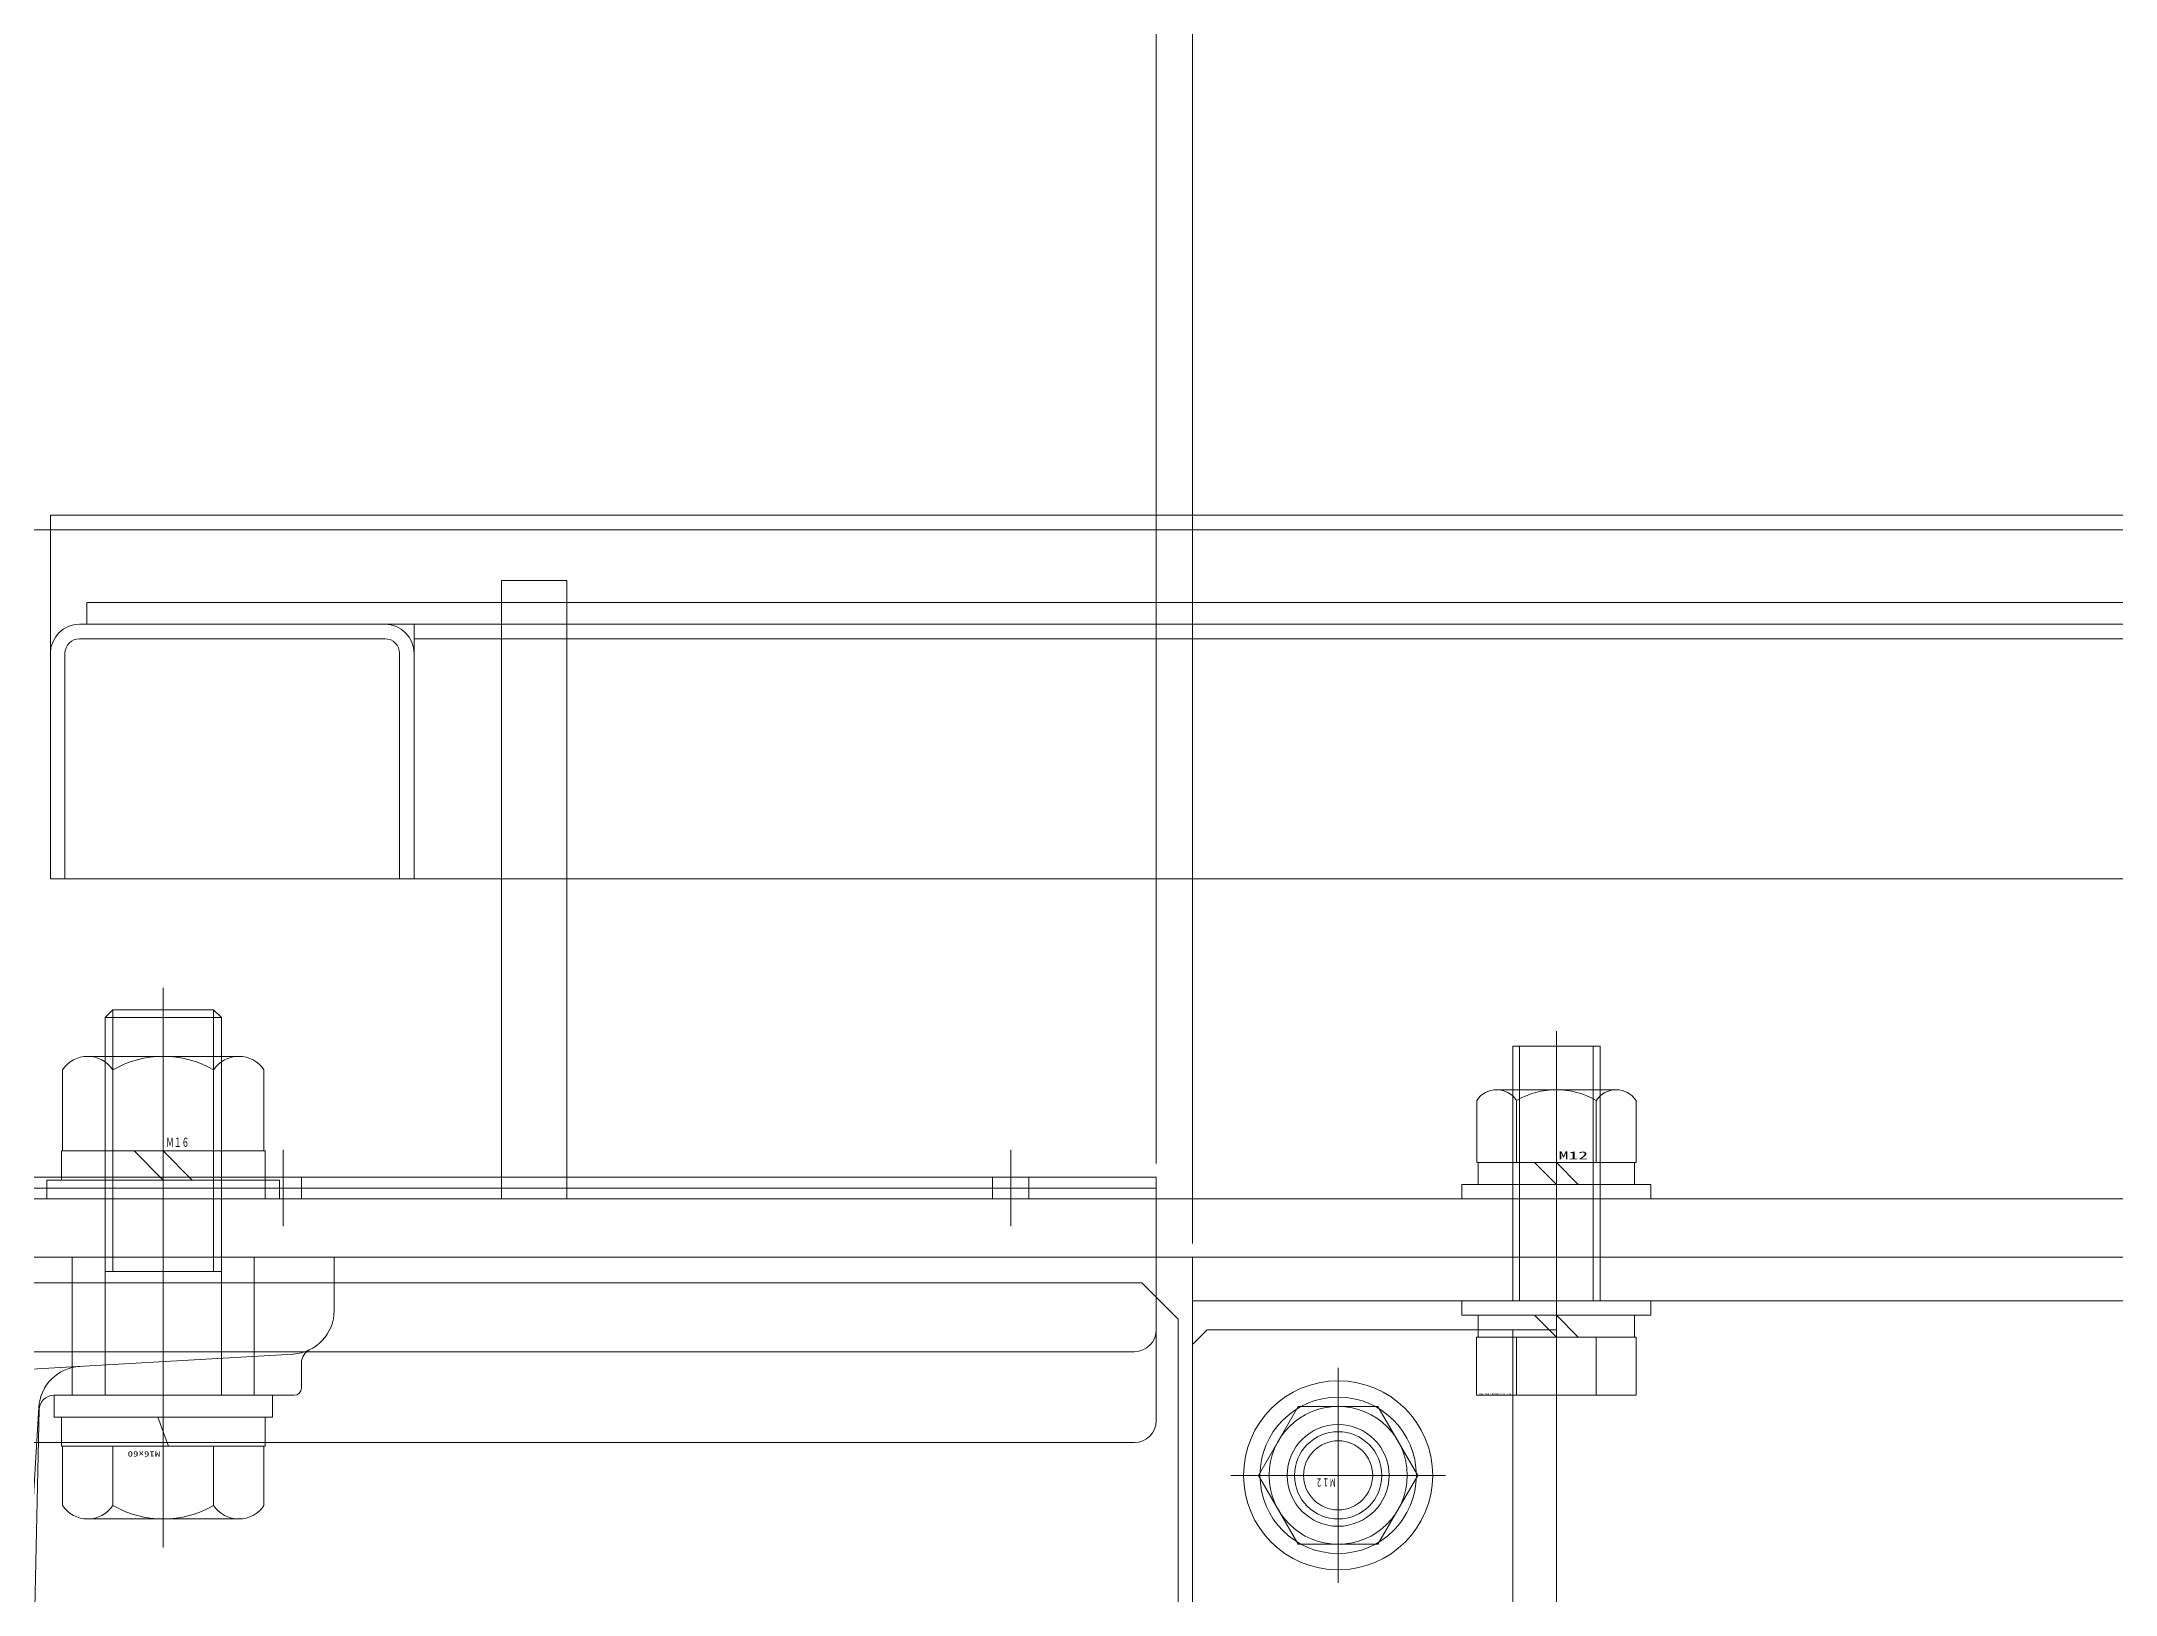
# Model space of a CAD drawing. Units: millimetres at full size. Extents: x -32787 to 32787, y -11878 to 14562.
# Drawn here: x -16496.7 to -16211.6, y 7191.8 to 7405.3 of the extents above; entities that cross this region are included whole.
import ezdxf
from ezdxf.enums import TextEntityAlignment as Align

# ---------------------------------------------------------------- set-up
doc = ezdxf.new("R2010")
doc.units = ezdxf.units.MM
doc.header["$LTSCALE"] = 9.6
doc.linetypes.add('CHAIN2', pattern=[12, 9, -1, 1, -1])
for name, color, linetype, lineweight in [('0-2_0', 2, 'Continuous', 9), ('0-3_05_CENTER', 2, 'CHAIN2', 9), ('0-4_04_HIDDEN', 7, 'Continuous', 9), ('0-5_10_DRAFT', 1, 'Continuous', 9), ('0-7_01_外形線', 134, 'Continuous', 9), ('0-8_04_中心線', 4, 'CHAIN2', 9), ('0-9_03_かくれ線', 5, 'Continuous', 9), ('0-E_08_DIM', 3, 'Continuous', 9)]:
    doc.layers.add(name, color=color, linetype=linetype, lineweight=lineweight)
doc.styles.add('ＭＳ ゴシック', font='')
doc.styles.get('ＭＳ ゴシック').set_extended_font_data('MS Gothic')

# ---------------------------------------------------------------- blocks, each defined once
blk = doc.blocks.new('A$C5B1B55C2_1_1')
at = {"layer": '0-3_05_CENTER'}
for p, q in [((-5, 578.814), (-5, 601.186)), ((6.186, 590), (-16.186, 590))]:
    blk.add_line(p, q, dxfattribs=at)
at = {"layer": '0-4_04_HIDDEN'}
blk.add_line((19, -30), (19, 610), dxfattribs=at)
blk.add_lwpolyline([(-23, -30), (25, -30), (25, 610), (-23, 610), (-25, 608), (-25, -28)], close=True, dxfattribs=at)
blk.add_circle((-5, 590), 7, dxfattribs=at)
blk = doc.blocks.new('A$C78F27DA7_1_1')
at = {"layer": '0-2_0', "color": 134}
blk.add_line((-50, 6), (270, 6), dxfattribs=at)
blk.add_lwpolyline([(-50, 0), (270, 0), (270, 48), (268, 50), (-48, 50), (-50, 48)], close=True, dxfattribs=at)
blk.add_circle((-30, 30), 7, dxfattribs=at)
at = {"layer": '0-3_05_CENTER'}
for p, q in [((-30, 18.814), (-30, 41.186)), ((-18.814, 30), (-41.186, 30)), ((0, -5.607), (0, 11.495))]:
    blk.add_line(p, q, dxfattribs=at)
blk = doc.blocks.new('12b_1_1_1')
at = {"layer": '0-2_0', "color": 134, "linetype": 'CHAIN2'}
for p, q in [((0, -14.766), (0, 14.766)), ((14.766, 0), (-14.766, 0))]:
    blk.add_line(p, q, dxfattribs=at)
at = {"layer": '0-2_0', "color": 134}
for p, q in [((5.475, 9.483), (-5.475, 9.483)), ((-5.475, -9.483), (5.475, -9.483))]:
    blk.add_line(p, q, dxfattribs=at)
for points in [[(-5.475, 9.483), (-10.95, 0), (-5.475, -9.483)], [(5.475, -9.483), (10.95, 0), (5.475, 9.483)]]:
    blk.add_lwpolyline(points, dxfattribs=at)
for radius in [13, 10.75, 9.483, 6, 4.75]:
    blk.add_circle((0, 0), radius, dxfattribs=at)
at = {"layer": '0-5_10_DRAFT', "style": 'ＭＳ ゴシック', "width": 0.6}
blk.add_text('Ｍ１２', height=1.1, dxfattribs=at).set_placement((0.31, 0.093), align=Align.BOTTOM_LEFT)
blk = doc.blocks.new('M12Nza_1_1_1')
at = {"layer": '0-2_0', "color": 134}
for p, q in [((-8.213, 15), (8.212, 15)), ((-10.95, 5), (-10.95, 13.533)), ((-5.475, 5), (-5.475, 13.533)), ((5.475, 5), (5.475, 13.533)), ((10.95, 13.533), (10.95, 5)), ((10.95, 5), (-10.95, 5)), ((-10.75, 2), (-10.75, 5)), ((0, 2), (-3, 5)), ((0, 5), (3, 2)), ((10.75, 5), (10.75, 2))]:
    blk.add_line(p, q, dxfattribs=at)
at = {"layer": '0-2_0', "color": 134, "linetype": 'CHAIN2'}
blk.add_line((0, 0), (0, 15), dxfattribs=at)
at = {"layer": '0-2_0', "color": 134}
blk.add_lwpolyline([(-13, 2), (13, 2), (13, 0), (-13, 0)], close=True, dxfattribs=at)
for centre, radius, start, end in [((-8.213, 11.712), 3.288, 33.626, 146.374), ((0, 4.05), 10.95, 60, 120), ((8.212, 11.712), 3.288, 33.626, 146.374)]:
    blk.add_arc(centre, radius, start, end, dxfattribs=at)
at = {"layer": '0-5_10_DRAFT', "style": 'ＭＳ ゴシック', "width": 1.8}
blk.add_text('M12', height=1.1, dxfattribs=at).set_placement((0.31, 5.093), align=Align.BOTTOM_LEFT)
blk = doc.blocks.new('A$C15646C67_1_1_1')
at = {"layer": '0-2_0', "color": 134, "linetype": 'CHAIN2'}
blk.add_line((0, -37.067), (0, 15.081), dxfattribs=at)
at = {"layer": '0-2_0', "color": 134}
for p, q in [((-10.97, 13), (10.97, 13)), ((-10.97, 5), (-10.97, 13)), ((-5.485, 5), (-5.485, 13)), ((5.485, 5), (5.485, 13)), ((10.97, 5), (10.97, 13)), ((-10.97, 5), (10.97, 5)), ((-10.75, 5), (-10.75, 2)), ((0, 2), (-3, 5)), ((0, 5), (3, 2)), ((10.75, 2), (10.75, 5)), ((-13, 2), (13, 2)), ((-13, 2), (-13, 0)), ((-13, 0), (13, 0)), ((-6, -35), (-6, 0)), ((-5.053, -35), (-5.053, 0)), ((5.053, -35), (5.053, 0)), ((6, -35), (6, 0)), ((13, 0), (13, 2)), ((-6, -35), (6, -35))]:
    blk.add_line(p, q, dxfattribs=at)
at = {"layer": '0-5_10_DRAFT', "style": 'ＭＳ ゴシック', "width": 1.8}
blk.add_text('BT-M12x40L,SW,PW', height=0.2199, dxfattribs=at).set_placement((6.26, 12.658), align=Align.BOTTOM_LEFT)
blk = doc.blocks.new('A$C76B80905_1_1')
at = {"layer": '0-2_0', "rotation": 180}
for name, p in [('A$C15646C67_1_1_1', (0, 644)), ('12b_1_1_1', (-30, 620))]:
    blk.add_blockref(name, p, dxfattribs=at)
at = {"layer": '0-2_0'}
blk.add_blockref('M12Nza_1_1_1', (0, 658), dxfattribs=at)
at = {"layer": '0-2_0', "xscale": -1, "rotation": 180}
blk.add_blockref('A$C78F27DA7_1_1', (0, 650), dxfattribs=at)
at = {"layer": '0-4_04_HIDDEN'}
blk.add_blockref('A$C5B1B55C2_1_1', (-25, 30), dxfattribs=at)
blk = doc.blocks.new('MUCAP208Ja_1_1')
at = {"layer": '0-2_0'}
for p, q in [((-3.3, 105.8), (-2.4, 108.5)), ((-2.4, 108.5), (2.4, 108.5)), ((3.3, 105.8), (2.4, 108.5)), ((-3.3, 105.8), (3.3, 105.8)), ((-2.8, 104.054), (2.8, 104.054)), ((-4.041, 100.37), (-4.041, 101.63)), ((3.031, 100), (-3.031, 100)), ((-2.021, 101.63), (-2.021, 100.37)), ((2.021, 101.63), (2.021, 100.37)), ((4.041, 101.63), (4.041, 100.37)), ((-4, 76.6), (-2.961, 77.2)), ((2.961, 77.2), (-2.961, 77.2)), ((4, 76.6), (2.961, 77.2)), ((4, 76.6), (-4, 76.6)), ((-4, 75.396), (-4, 76.6)), ((-3.45, 75.474), (-3.45, 76.918)), ((3.45, 75.474), (3.45, 76.918)), ((4, 75.396), (4, 76.6)), ((-51.401, 20.646), (-49.502, 52.181)), ((51.401, 20.646), (49.502, 52.181)), ((-51.456, 20.955), (-50.787, 50.355)), ((51.456, 20.955), (50.787, 50.355)), ((-24.687, 39.566), (-25.729, 38.964)), ((-24.479, 39.051), (-25.729, 38.329)), ((-25.729, 38.964), (-21.729, 32.036)), ((-25.729, 38.964), (-25.729, 37.764)), ((-25.729, 37.764), (-22.768, 32.636)), ((-21.729, 32.036), (-22.768, 32.636)), ((-21.029, 33.075), (-22.279, 32.353)), ((-20.687, 32.638), (-21.729, 32.036)), ((-87.5, 18), (-87.5, 14.53)), ((-86.5, 19), (-53.455, 19)), ((86.5, 19), (53.455, 19)), ((87.5, 18), (87.5, 14.53)), ((-86.346, 13.326), (-46.346, 15.634)), ((86.346, 13.326), (46.346, 15.634)), ((-40, 9.644), (-40, 1)), ((40, 9.644), (40, 1)), ((-92, 7.336), (-92, 0)), ((92, 7.336), (92, 0)), ((-92, 0), (-41, 0)), ((-41, 0), (-40, 1)), ((-40, 1), (40, 1)), ((41, 0), (40, 1)), ((92, 0), (41, 0))]:
    blk.add_line(p, q, dxfattribs=at)
for radius in [40.5, 39.25, 26.5, 20]:
    blk.add_circle((0, 49.2), radius, dxfattribs=at)
for centre, radius, start, end in [((0, 107.013), 1.587, 69.55499, 110.44501), ((0, 105.8), 3.3, 180, 208.06161), ((0, 105.8), 3.3, 331.93839, 0), ((-8.789, 104.424), 6, 336.17154, 353.89834), ((-3.618, 103.871), 0.8, 353.89834, 28.06161), ((3.618, 103.871), 0.8, 151.93839, 186.10166), ((8.789, 104.424), 6, 186.10166, 203.82846), ((0, 49.2), 50.8, 1.3029, 178.6971), ((-3.031, 100.437), 1.563, 49.73979, 130.26021), ((-3.031, 101.563), 1.563, 229.73979, 310.26021), ((0, 96.302), 5.698, 69.22909, 110.77091), ((0, 105.698), 5.698, 249.22909, 290.77091), ((3.031, 100.437), 1.563, 49.73979, 130.26021), ((3.031, 101.563), 1.563, 229.73979, 310.26021), ((0, 49.2), 49.591, 3.44631, 176.55369), ((0, 49.2), 42, 0, 180), ((350.172, 49.2), 392.172, 180, 185.20269), ((-350.172, 49.2), 392.172, 354.79731, 0), ((-57.39, 21.007), 6, 273.30187, 356.55369), ((-53.455, 21), 2, 270, 358.6971), ((57.39, 21.007), 6, 183.44631, 266.69813), ((53.455, 21), 2, 181.3029, 270), ((-86.5, 18), 1, 90, 180), ((86.5, 18), 1, 0, 90), ((-89.5, 14.53), 2, 295.94448, 0), ((-46, 9.644), 6, 0, 93.30187), ((0, 127.7), 121, 249.57682, 290.42318), ((46, 9.644), 6, 86.69813, 180), ((89.5, 14.53), 2, 180, 244.05552), ((-86, 7.336), 6, 93.30187, 180), ((86, 7.336), 6, 0, 86.69813)]:
    blk.add_arc(centre, radius, start, end, dxfattribs=at)
at = {"layer": '0-3_05_CENTER'}
for p, q in [((0, 109.987), (0, 0)), ((-55.814, 49.2), (55.814, 49.2)), ((-26.847, 33.7), (-14.722, 40.7)), ((-68.5, 24), (-68.5, -4.978)), ((68.5, 24), (68.5, -4.978))]:
    blk.add_line(p, q, dxfattribs=at)
at = {"layer": '0-4_04_HIDDEN', "color": 2}
for p, q in [((-81, 19), (-81, 0)), ((-56, 19), (-56, 0)), ((56, 19), (56, 0)), ((81, 19), (81, 0))]:
    blk.add_line(p, q, dxfattribs=at)
blk = doc.blocks.new('A$C5136444F_1_1_1')
at = {"layer": '0-2_0', "color": 134, "linetype": 'CHAIN2'}
blk.add_line((0, 20.915), (0, -56), dxfattribs=at)
at = {"layer": '0-2_0', "color": 134}
for p, q in [((-13.85, 15.144), (-13.85, 7)), ((-10.387, 17), (10.387, 17)), ((-6.925, 7), (-6.925, 15.144)), ((6.925, 15.144), (6.925, 7)), ((13.85, 7), (13.85, 15.144)), ((-14, 3), (-14, 7)), ((-14, 7), (14, 7)), ((0.728, 3), (-0.728, 7)), ((14, 7), (14, 3)), ((-15, 0), (-15, 3)), ((-15, 3), (15, 3)), ((15, 3), (15, 0)), ((-15, 0), (15, 0)), ((-8, 0), (-8, -51.918)), ((8, 0), (8, -51.918)), ((8, -17), (-8, -17)), ((-6.917, -17), (-6.917, -53)), ((6.918, -17), (6.918, -53))]:
    blk.add_line(p, q, dxfattribs=at)
for points in [[(8, -51.918), (-8, -51.918), (-6.918, -53)], [(8, -51.918), (6.918, -53), (-6.917, -53)]]:
    blk.add_lwpolyline(points, dxfattribs=at)
for centre, radius, start, end in [((-10.387, 12.842), 4.158, 33.626, 146.374), ((0, 3.15), 13.85, 60, 120), ((10.387, 12.842), 4.158, 33.626, 146.374)]:
    blk.add_arc(centre, radius, start, end, dxfattribs=at)
at = {"layer": '0-5_10_DRAFT', "style": 'ＭＳ ゴシック', "width": 1.5}
blk.add_text('M16x60', height=0.7331, dxfattribs=at).set_placement((0.41, 7.482), align=Align.BOTTOM_LEFT)
blk = doc.blocks.new('M16Nza_1_1_1')
at = {"layer": '0-2_0', "color": 134}
for p, q in [((-13.85, 17.744), (-13.85, 6.6)), ((-10.387, 19.6), (10.387, 19.6)), ((-6.925, 6.6), (-6.925, 17.744)), ((6.925, 17.744), (6.925, 6.6)), ((13.85, 6.6), (13.85, 17.744)), ((-4, 6.6), (0, 2.6)), ((0, 6.6), (4, 2.6)), ((14, 6.6), (14, 2.6))]:
    blk.add_line(p, q, dxfattribs=at)
at = {"layer": '0-2_0', "color": 134, "linetype": 'CHAIN2'}
blk.add_line((0, 0), (0, 19.6), dxfattribs=at)
at = {"layer": '0-2_0', "color": 134}
blk.add_lwpolyline([(-14, 2.6), (-14, 6.6), (14, 6.6)], dxfattribs=at)
blk.add_lwpolyline([(-16, 2.6), (16, 2.6), (16, 0), (-16, 0)], close=True, dxfattribs=at)
for centre, radius, start, end in [((-10.387, 15.442), 4.158, 33.626, 146.374), ((0, 5.75), 13.85, 60, 120), ((10.387, 15.442), 4.158, 33.626, 146.374)]:
    blk.add_arc(centre, radius, start, end, dxfattribs=at)
at = {"layer": '0-5_10_DRAFT', "style": 'ＭＳ ゴシック', "width": 0.6}
blk.add_text('Ｍ１６', height=1.257, dxfattribs=at).set_placement((0.41, 6.782), align=Align.BOTTOM_LEFT)
blk = doc.blocks.new('A$C616C122A_1_1')
at = {"layer": '0-2_0', "xscale": -1, "rotation": 90}
blk.add_blockref('MUCAP208Ja_1_1', (0, 0), dxfattribs=at)
at = {"layer": '0-2_0'}
for name, p, rotation in [('A$C5136444F_1_1_1', (-19, -68.5), 90), ('M16Nza_1_1_1', (8, -68.5), 270)]:
    blk.add_blockref(name, p, dxfattribs=dict(at, rotation=rotation))

msp = doc.modelspace()

# ---------------------------------------------------------------- linework, layer by layer
at = {"layer": '0-2_0', "color": 134}
for p, q in [((-14881.471, 7340.196), (-16495.471, 7340.196)), ((-16495.471, 7338.196), (-16495.471, 7340.196)), ((-16495.471, 7338.196), (-14881.471, 7338.196))]:
    msp.add_line(p, q, dxfattribs=at)
at = {"layer": '0-7_01_外形線'}
for p, q in [((-16888.461, 7338.196), (-14388.461, 7338.196)), ((-16883.461, 7249.196), (-16343.461, 7249.196)), ((-16343.461, 7228.196), (-16343.461, 7249.196)), ((-14513.839, 7246.196), (-16888.461, 7246.196)), ((-14513.839, 7238.196), (-16888.461, 7238.196)), ((-16880.461, 7225.196), (-16346.461, 7225.196))]:
    msp.add_line(p, q, dxfattribs=at)
for points in [[(-16433.461, 7246.196), (-16433.461, 7331.196), (-16424.461, 7331.196), (-16424.461, 7246.196)], [(-16343.461, 7232.671), (-16340.461, 7229.671), (-16340.461, 6984.671), (-16345.461, 6979.671), (-16450.461, 6979.671), (-16455.461, 6974.671), (-16455.461, 6868)]]:
    msp.add_lwpolyline(points, dxfattribs=at)
msp.add_arc((-16346.461, 7228.196), 3, 270, 0, dxfattribs=at)
at = {"layer": '0-8_04_中心線'}
for p, q in [((-16479.961, 7257.318), (-16479.961, 7226.919)), ((-16288.461, 7257.318), (-16288.461, 7226.919)), ((-16463.461, 7252.946), (-16463.461, 7242.446)), ((-16463.461, 7252.946), (-16463.461, 7242.446)), ((-16363.461, 7252.946), (-16363.461, 7242.446)), ((-16363.461, 7252.946), (-16363.461, 7242.446))]:
    msp.add_line(p, q, dxfattribs=at)
at = {"layer": '0-9_03_かくれ線'}
for p, q in [((-16495.471, 7338.196), (-16495.471, 7290.196)), ((-16491.471, 7325.196), (-16449.471, 7325.196)), ((-16495.471, 7290.196), (-16495.471, 7321.196)), ((-16449.471, 7323.196), (-16491.471, 7323.196)), ((-16445.471, 7323.196), (-16104.471, 7323.196)), ((-16883.461, 7247.696), (-16343.461, 7247.696)), ((-16465.961, 7249.196), (-16465.961, 7246.196)), ((-16465.961, 7249.196), (-16465.961, 7246.196)), ((-16460.961, 7249.196), (-16460.961, 7246.196)), ((-16460.961, 7249.196), (-16460.961, 7246.196)), ((-16365.961, 7249.196), (-16365.961, 7246.196)), ((-16365.961, 7249.196), (-16365.961, 7246.196)), ((-16360.961, 7249.196), (-16360.961, 7246.196)), ((-16360.961, 7249.196), (-16360.961, 7246.196)), ((-16343.461, 7249.196), (-16343.461, 7215.696)), ((-16883.461, 7246.196), (-16343.461, 7246.196)), ((-16880.461, 7212.696), (-16346.461, 7212.696))]:
    msp.add_line(p, q, dxfattribs=at)
for points in [[(-16490.471, 7328.196), (-16490.471, 7325.196), (-15690.471, 7325.196), (-15690.471, 7328.196)], [(-16445.471, 7290.196), (-16104.471, 7290.196), (-16104.471, 7325.196), (-16445.471, 7325.196)]]:
    msp.add_lwpolyline(points, close=True, dxfattribs=at)
for points in [[(-16493.471, 7321.196), (-16493.471, 7290.196), (-16495.471, 7290.196), (-15073.471, 7290.196)], [(-16445.471, 7321.196), (-16445.471, 7290.196), (-16447.471, 7290.196), (-16447.471, 7321.196)], [(-16883.461, 7232.671), (-16881.461, 7234.671), (-16345.461, 7234.671), (-16343.461, 7232.671)]]:
    msp.add_lwpolyline(points, dxfattribs=at)
for centre, radius, start, end in [((-16491.471, 7321.196), 4, 90, 180), ((-16449.471, 7321.196), 4, 0, 90), ((-16491.471, 7321.196), 2, 90, 180), ((-16449.471, 7321.196), 2, 0, 90), ((-16346.461, 7215.696), 3, 270, 0)]:
    msp.add_arc(centre, radius, start, end, dxfattribs=at)
at = {"layer": '0-E_08_DIM'}
for p, q in [((-16338.461, 7240.071), (-16338.461, 7612.293)), ((-16343.461, 7251.071), (-16343.461, 7538.063))]:
    msp.add_line(p, q, dxfattribs=at)

# ---------------------------------------------------------------- block references
at = {"layer": '0-2_0', "rotation": 90}
msp.add_blockref('A$C616C122A_1_1', (-16548.461, 7238.196), dxfattribs=at)
at = {"layer": '0-2_0'}
msp.add_blockref('A$C76B80905_1_1', (-16288.461, 6588.196), dxfattribs=at)

doc.saveas('drawing.dxf')
